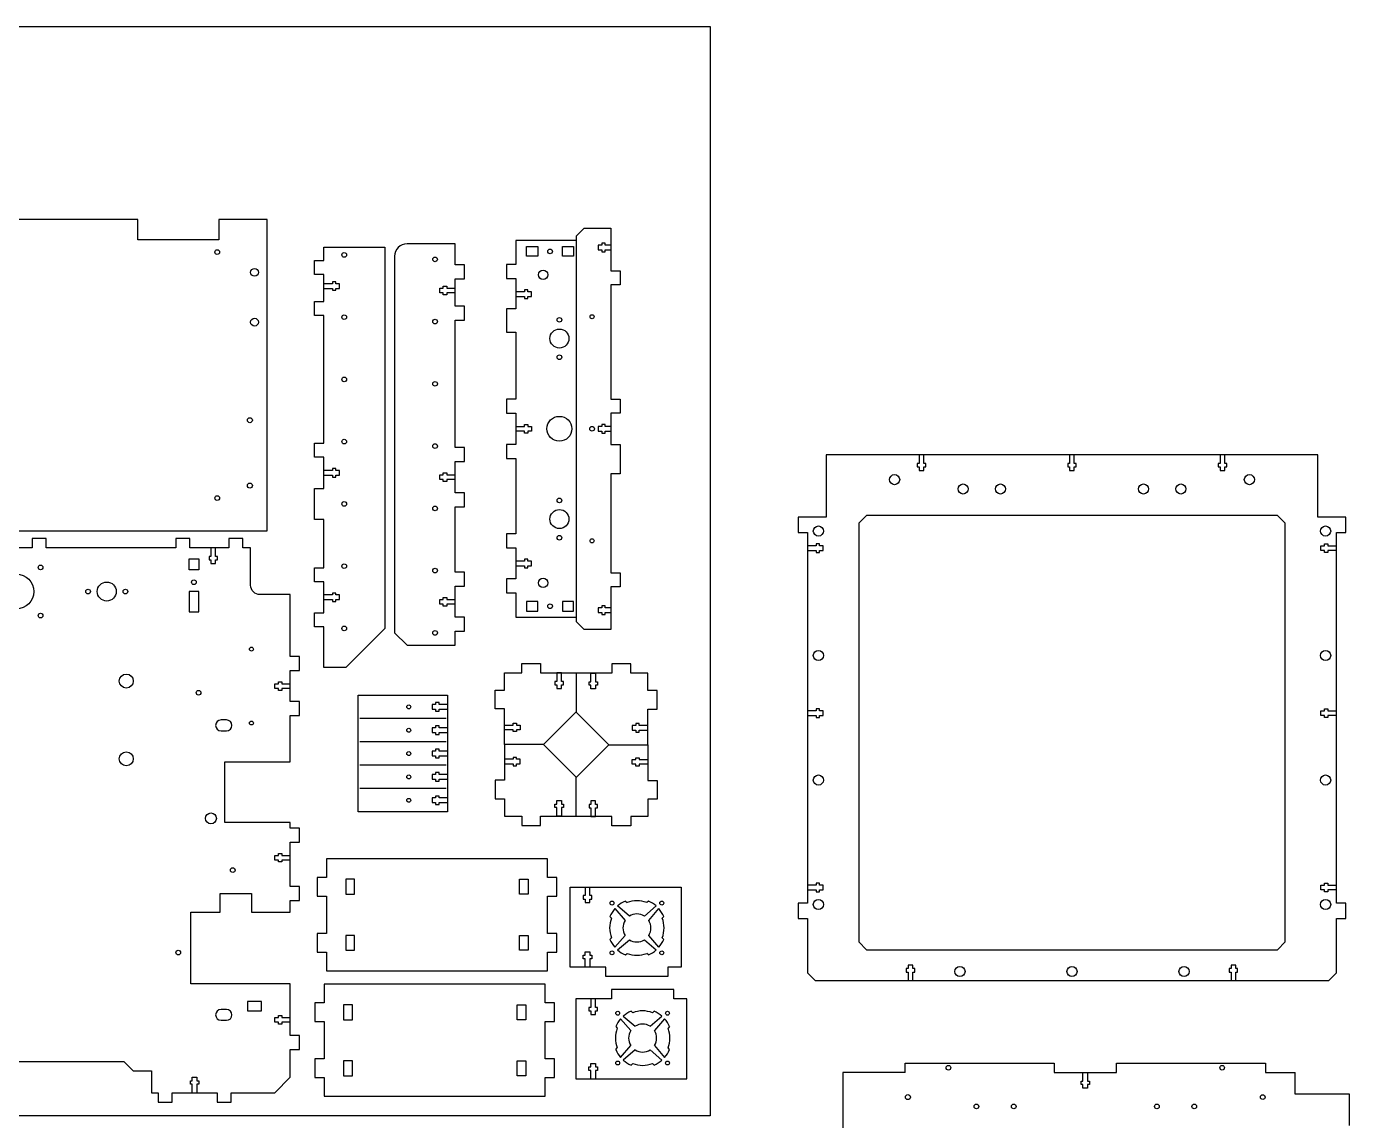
# Model space of a CAD drawing. Extents: x 0 to 1434, y 0 to 2170.
# Drawn here: x 561 to 1411, y 1467 to 2170 of the extents above; entities that cross this region are included whole.
import ezdxf

# ---------------------------------------------------------------- set-up
doc = ezdxf.new("R2010")
doc.units = 0
doc.header["$MEASUREMENT"] = 0
doc.layers.get('0').update_dxf_attribs({"linetype": 'CONTINUOUS'})

msp = doc.modelspace()

# ---------------------------------------------------------------- linework, layer by layer
at = {"color": 1, "linetype": 'Continuous', "lineweight": 25}
for p, q in [((1100.49, 1855.82), (1095.49, 1850.82)), ((1364.49, 1855.82), (1100.49, 1855.82)), ((1369.49, 1850.82), (1364.49, 1855.82)), ((1095.49, 1850.82), (1095.49, 1581.82)), ((1369.49, 1581.82), (1369.49, 1850.82)), ((1095.49, 1581.82), (1100.49, 1576.82)), ((1364.49, 1576.82), (1369.49, 1581.82)), ((1100.49, 1576.82), (1364.49, 1576.82))]:
    msp.add_line(p, q, dxfattribs=at)
for p, q in [((945.45, 1608.06), (946.55, 1607.11)), ((960.25, 1608.06), (959.16, 1607.11)), ((938.74, 1603.2), (945.26, 1595.61)), ((948.02, 1598.37), (940.43, 1604.9)), ((965.27, 1604.9), (957.69, 1598.37)), ((960.45, 1595.61), (966.97, 1603.2)), ((935.57, 1598.18), (936.53, 1597.09)), ((970.14, 1598.18), (969.18, 1597.09)), ((935.57, 1583.38), (936.53, 1584.47)), ((945.26, 1585.95), (938.74, 1578.36)), ((940.44, 1576.67), (948.02, 1583.19)), ((957.69, 1583.19), (965.27, 1576.67)), ((966.97, 1578.37), (960.45, 1585.95)), ((970.14, 1583.38), (969.18, 1584.47)), ((945.45, 1573.5), (946.55, 1574.46)), ((960.25, 1573.5), (959.16, 1574.46)), ((948.94, 1524.83), (942.42, 1532.42)), ((944.12, 1534.12), (951.7, 1527.59)), ((949.13, 1537.28), (950.22, 1536.32)), ((961.36, 1527.59), (968.95, 1534.11)), ((963.93, 1537.28), (962.84, 1536.32)), ((970.65, 1532.41), (964.12, 1524.83)), ((939.25, 1527.4), (940.21, 1526.31)), ((973.81, 1527.4), (972.86, 1526.31)), ((939.25, 1512.6), (940.21, 1513.69)), ((942.41, 1507.58), (948.94, 1515.17)), ((964.12, 1515.17), (970.64, 1507.58)), ((973.81, 1512.6), (972.86, 1513.69)), ((951.7, 1512.41), (944.11, 1505.89)), ((968.95, 1505.88), (961.36, 1512.41)), ((949.13, 1502.72), (950.22, 1503.67)), ((963.93, 1502.72), (962.84, 1503.67))]:
    msp.add_line(p, q)
at = {"color": 1}
for p, q in [((1125.26, 1497.9), (1085.26, 1497.9)), ((1085.26, 1497.9), (1085.26, 1453.9)), ((1125.26, 1497.9), (1125.26, 1504)), ((1125.26, 1504), (1220.96, 1504)), ((1220.96, 1504), (1220.96, 1497.9)), ((1220.96, 1497.9), (1261.16, 1497.9)), ((1261.16, 1497.9), (1261.16, 1504)), ((1261.16, 1504), (1356.86, 1504)), ((1356.86, 1504), (1356.86, 1497.9)), ((1356.86, 1497.9), (1375.86, 1497.9)), ((1375.86, 1483.9), (1375.86, 1497.9)), ((1410.86, 1483.9), (1375.86, 1483.9)), ((1410.86, 1463.9), (1410.86, 1483.9))]:
    msp.add_line(p, q, dxfattribs=at)
for points in [[(0, 2170), (1000, 2170), (1000, 1470), (0, 1470)], [(790.77, 2028.23), (790.77, 1783.23), (765.77, 1758.23), (751.77, 1758.23), (751.77, 1784.23), (745.77, 1784.23), (745.77, 1793.23), (751.77, 1793.23), (751.77, 1813.23), (745.77, 1813.23), (745.77, 1822.23), (751.77, 1822.23), (751.77, 1853.23), (745.77, 1853.23), (745.77, 1873.23), (751.77, 1873.23), (751.77, 1893.23), (745.77, 1893.23), (745.77, 1902.23), (751.77, 1902.23), (751.77, 1984.23), (745.77, 1984.23), (745.77, 1993.23), (751.77, 1993.23), (751.77, 2010.73), (745.77, 2010.73), (745.77, 2019.73), (751.77, 2019.73), (751.77, 2028.23)]]:
    msp.add_lwpolyline(points, close=True, dxfattribs=at)
for points in [[(381.14, 1980.01), (385.14, 1980.01), (385.14, 1912.01), (381.14, 1912.01), (381.14, 1880.01), (385.14, 1880.01), (385.14, 1846.01), (715.14, 1846.01), (715.14, 2046.01), (684.14, 2046.01), (684.14, 2033.01), (632.14, 2033.01), (632.14, 2046.01), (489.33, 2046.01), (489.33, 2033.01), (437.33, 2033.01), (437.33, 2046.01), (385.14, 2046.01), (385.14, 2012.01), (381.14, 2012.01)], [(914.05, 2032.5), (875.05, 2032.5), (875.05, 2017), (869.05, 2017), (869.05, 2008), (875.05, 2008), (875.05, 1988.5), (869.05, 1988.5), (869.05, 1973.5), (875.05, 1973.5), (875.05, 1930.5), (869.05, 1930.5), (869.05, 1921.5), (875.05, 1921.5), (875.05, 1901.5), (869.05, 1901.5), (869.05, 1892.5), (875.05, 1892.5), (875.05, 1844), (869.05, 1844), (869.05, 1835), (875.05, 1835), (875.05, 1815), (869.05, 1815), (869.05, 1806), (875.05, 1806), (875.05, 1790.5), (914.05, 1790.5)], [(914.05, 1787.5), (914.05, 2035.5), (919.05, 2040.5), (936.05, 2040.5), (936.05, 2013), (942.05, 2013), (942.05, 2004), (936.05, 2004), (936.05, 1930.5), (942.05, 1930.5), (942.05, 1921.5), (936.05, 1921.5), (936.05, 1901.5), (942.05, 1901.5), (942.05, 1882.5), (936.05, 1882.5), (936.05, 1819), (942.05, 1819), (942.05, 1810), (936.05, 1810), (936.05, 1782.5), (919.05, 1782.5)], [(882, 2022.4), (882, 2028.6), (889.1, 2028.6), (889.1, 2022.4)], [(905, 2022.4), (905, 2028.6), (912.1, 2028.6), (912.1, 2022.4)], [(885.05, 1996.5), (885.05, 1999.5), (882.75, 1999.5), (882.75, 2000.75), (880.55, 2000.75), (880.55, 1999.5), (875.05, 1999.5), (875.05, 1996.5), (880.55, 1996.5), (880.55, 1995.25), (882.75, 1995.25), (882.75, 1996.5)], [(665.03, 1827.99), (671.23, 1827.99), (671.23, 1820.89), (665.03, 1820.89)], [(885.05, 1826.5), (882.75, 1826.5), (882.75, 1827.75), (880.55, 1827.75), (880.55, 1826.5), (875.05, 1826.5), (875.05, 1823.5), (880.55, 1823.5), (880.55, 1822.25), (882.75, 1822.25), (882.75, 1823.5), (885.05, 1823.5)], [(671.23, 1806.99), (665.03, 1806.99), (665.03, 1793.89), (671.23, 1793.89)], [(882, 1800.6), (882, 1794.4), (889.1, 1794.4), (889.1, 1800.6)], [(905, 1800.6), (905, 1794.4), (912.1, 1794.4), (912.1, 1800.6)], [(890.86, 1760.65), (890.86, 1754.65), (913.86, 1754.65), (913.86, 1729.65), (892.86, 1708.65), (867.86, 1708.65), (867.86, 1731.65), (861.86, 1731.65), (861.86, 1743.65), (867.86, 1743.65), (867.86, 1754.65), (878.86, 1754.65), (878.86, 1760.65)], [(936.86, 1760.43), (936.86, 1754.43), (913.86, 1754.43), (913.86, 1729.43), (934.86, 1708.43), (959.86, 1708.43), (959.86, 1731.43), (965.86, 1731.43), (965.86, 1743.43), (959.86, 1743.43), (959.86, 1754.43), (948.86, 1754.43), (948.86, 1760.43)], [(901.36, 1744.65), (904.36, 1744.65), (904.36, 1746.95), (905.61, 1746.95), (905.61, 1749.15), (904.36, 1749.15), (904.36, 1754.65), (901.36, 1754.65), (901.36, 1749.15), (900.11, 1749.15), (900.11, 1746.95), (901.36, 1746.95)], [(926.36, 1744.43), (923.36, 1744.43), (923.36, 1746.73), (922.11, 1746.73), (922.11, 1748.93), (923.36, 1748.93), (923.36, 1754.43), (926.36, 1754.43), (926.36, 1748.93), (927.61, 1748.93), (927.61, 1746.73), (926.36, 1746.73)], [(773.72, 1740.31), (831.22, 1740.31), (831.22, 1665.31), (773.72, 1665.31)], [(877.86, 1721.15), (877.86, 1718.15), (875.56, 1718.15), (875.56, 1716.9), (873.36, 1716.9), (873.36, 1718.15), (867.86, 1718.15), (867.86, 1721.15), (873.36, 1721.15), (873.36, 1722.4), (875.56, 1722.4), (875.56, 1721.15)], [(949.86, 1720.93), (949.86, 1717.93), (952.16, 1717.93), (952.16, 1716.68), (954.36, 1716.68), (954.36, 1717.93), (959.86, 1717.93), (959.86, 1720.93), (954.36, 1720.93), (954.36, 1722.18), (952.16, 1722.18), (952.16, 1720.93)], [(890.86, 1656.65), (890.86, 1662.65), (913.86, 1662.65), (913.86, 1687.65), (892.86, 1708.65), (867.86, 1708.65), (867.86, 1685.65), (861.86, 1685.65), (861.86, 1673.65), (867.86, 1673.65), (867.86, 1662.65), (878.86, 1662.65), (878.86, 1656.65)], [(936.86, 1656.43), (936.86, 1662.43), (913.86, 1662.43), (913.86, 1687.43), (934.86, 1708.43), (959.86, 1708.43), (959.86, 1685.43), (965.86, 1685.43), (965.86, 1673.43), (959.86, 1673.43), (959.86, 1662.43), (948.86, 1662.43), (948.86, 1656.43)], [(877.86, 1696.15), (877.86, 1699.15), (875.56, 1699.15), (875.56, 1700.4), (873.36, 1700.4), (873.36, 1699.15), (867.86, 1699.15), (867.86, 1696.15), (873.36, 1696.15), (873.36, 1694.9), (875.56, 1694.9), (875.56, 1696.15)], [(949.86, 1695.93), (949.86, 1698.93), (952.16, 1698.93), (952.16, 1700.18), (954.36, 1700.18), (954.36, 1698.93), (959.86, 1698.93), (959.86, 1695.93), (954.36, 1695.93), (954.36, 1694.68), (952.16, 1694.68), (952.16, 1695.93)], [(901.36, 1672.65), (904.36, 1672.65), (904.36, 1670.35), (905.61, 1670.35), (905.61, 1668.15), (904.36, 1668.15), (904.36, 1662.65), (901.36, 1662.65), (901.36, 1668.15), (900.11, 1668.15), (900.11, 1670.35), (901.36, 1670.35)], [(926.36, 1672.43), (923.36, 1672.43), (923.36, 1670.13), (922.11, 1670.13), (922.11, 1667.93), (923.36, 1667.93), (923.36, 1662.43), (926.36, 1662.43), (926.36, 1667.93), (927.61, 1667.93), (927.61, 1670.13), (926.36, 1670.13)], [(895.38, 1575.24), (901.38, 1575.24), (901.38, 1587.24), (895.38, 1587.24), (895.38, 1611.24), (901.38, 1611.24), (901.38, 1623.24), (895.38, 1623.24), (895.38, 1635.24), (753.38, 1635.24), (753.38, 1623.24), (747.38, 1623.24), (747.38, 1611.24), (753.38, 1611.24), (753.38, 1587.24), (747.38, 1587.24), (747.38, 1575.24), (753.38, 1575.24), (753.38, 1563.24), (895.38, 1563.24)], [(771.38, 1622.04), (765.78, 1622.04), (765.78, 1612.44), (771.38, 1612.44)], [(877.38, 1622.04), (882.98, 1622.04), (882.98, 1612.44), (877.38, 1612.44)], [(981.35, 1565.53), (972.85, 1565.53), (972.85, 1559.53), (932.85, 1559.53), (932.85, 1565.53), (910, 1565.53), (910, 1617.03), (981.35, 1617.03)], [(771.38, 1586.04), (765.78, 1586.04), (765.78, 1576.44), (771.38, 1576.44)], [(877.38, 1586.04), (882.98, 1586.04), (882.98, 1576.44), (877.38, 1576.44)], [(893.98, 1494.63), (899.98, 1494.63), (899.98, 1506.63), (893.98, 1506.63), (893.98, 1530.63), (899.98, 1530.63), (899.98, 1542.63), (893.98, 1542.63), (893.98, 1554.63), (751.98, 1554.63), (751.98, 1542.63), (745.98, 1542.63), (745.98, 1530.63), (751.98, 1530.63), (751.98, 1506.63), (745.98, 1506.63), (745.98, 1494.63), (751.98, 1494.63), (751.98, 1482.63), (893.98, 1482.63)], [(985.03, 1545.25), (976.53, 1545.25), (976.53, 1551.25), (936.53, 1551.25), (936.53, 1545.25), (913.68, 1545.25), (913.68, 1493.75), (985.03, 1493.75)], [(711.63, 1537.44), (711.63, 1543.44), (702.63, 1543.44), (702.63, 1537.44)], [(769.98, 1541.43), (764.38, 1541.43), (764.38, 1531.83), (769.98, 1531.83)], [(875.98, 1541.43), (881.58, 1541.43), (881.58, 1531.83), (875.98, 1531.83)], [(769.98, 1505.43), (764.38, 1505.43), (764.38, 1495.83), (769.98, 1495.83)], [(875.98, 1505.43), (881.58, 1505.43), (881.58, 1495.83), (875.98, 1495.83)]]:
    msp.add_lwpolyline(points, close=True)
msp.add_lwpolyline([(836.16, 1772.38), (836.16, 1781.38), (842.16, 1781.38), (842.16, 1790.38), (836.16, 1790.38), (836.16, 1810.38), (842.16, 1810.38), (842.16, 1819.38), (836.16, 1819.38), (836.16, 1861.38), (842.16, 1861.38), (842.16, 1870.38), (836.16, 1870.38), (836.16, 1890.38), (842.16, 1890.38), (842.16, 1899.38), (836.16, 1899.38), (836.16, 1981.38), (842.16, 1981.38), (842.16, 1990.38), (836.16, 1990.38), (836.16, 2007.88), (842.16, 2007.88), (842.16, 2016.88), (836.16, 2016.88), (836.16, 2030.38), (805.16, 2030.38, 0.414214), (797.16, 2022.38), (797.16, 1780.38), (805.16, 1772.38)], format="xyb", close=True)
for points in [[(936.05, 2029.5), (932.55, 2029.5), (932.55, 2030.75), (930.35, 2030.75), (930.35, 2029.5), (928.05, 2029.5), (928.05, 2026.5), (930.35, 2026.5), (930.35, 2025.25), (932.55, 2025.25), (932.55, 2026.5), (936.05, 2026.5)], [(836.16, 1998.88), (830.66, 1998.88), (830.66, 1997.63), (828.46, 1997.63), (828.46, 1998.88), (826.16, 1998.88), (826.16, 2001.88), (828.46, 2001.88), (828.46, 2003.13), (830.66, 2003.13), (830.66, 2001.88), (836.16, 2001.88)], [(875.05, 1913), (880.55, 1913), (880.55, 1914.25), (882.75, 1914.25), (882.75, 1913), (885.05, 1913), (885.05, 1910), (882.75, 1910), (882.75, 1908.75), (880.55, 1908.75), (880.55, 1910), (875.05, 1910)], [(936.05, 1913), (932.55, 1913), (932.55, 1914.25), (930.35, 1914.25), (930.35, 1913), (928.05, 1913), (928.05, 1910), (930.35, 1910), (930.35, 1908.75), (932.55, 1908.75), (932.55, 1910), (936.05, 1910)], [(836.16, 1878.88), (830.66, 1878.88), (830.66, 1877.63), (828.46, 1877.63), (828.46, 1878.88), (826.16, 1878.88), (826.16, 1881.88), (828.46, 1881.88), (828.46, 1883.13), (830.66, 1883.13), (830.66, 1881.88), (836.16, 1881.88)], [(679.13, 1834.94), (679.13, 1829.44), (677.88, 1829.44), (677.88, 1827.24), (679.13, 1827.24), (679.13, 1824.94), (682.13, 1824.94), (682.13, 1827.24), (683.38, 1827.24), (683.38, 1829.44), (682.13, 1829.44), (682.13, 1834.94)], [(836.16, 1798.88), (830.66, 1798.88), (830.66, 1797.63), (828.46, 1797.63), (828.46, 1798.88), (826.16, 1798.88), (826.16, 1801.88), (828.46, 1801.88), (828.46, 1803.13), (830.66, 1803.13), (830.66, 1801.88), (836.16, 1801.88)], [(936.05, 1796.5), (932.55, 1796.5), (932.55, 1797.75), (930.35, 1797.75), (930.35, 1796.5), (928.05, 1796.5), (928.05, 1793.5), (930.35, 1793.5), (930.35, 1792.25), (932.55, 1792.25), (932.55, 1793.5), (936.05, 1793.5)], [(730.13, 1744.69), (724.63, 1744.69), (724.63, 1743.44), (722.43, 1743.44), (722.43, 1744.69), (720.13, 1744.69), (720.13, 1747.69), (722.43, 1747.69), (722.43, 1748.94), (724.63, 1748.94), (724.63, 1747.69), (730.13, 1747.69)], [(831.22, 1734.31), (825.72, 1734.31), (825.72, 1735.56), (823.52, 1735.56), (823.52, 1734.31), (821.22, 1734.31), (821.22, 1731.31), (823.52, 1731.31), (823.52, 1730.06), (825.72, 1730.06), (825.72, 1731.31), (831.22, 1731.31)], [(830.22, 1725.31), (774.72, 1725.31), (774.72, 1725.31)], [(831.22, 1719.31), (825.72, 1719.31), (825.72, 1720.56), (823.52, 1720.56), (823.52, 1719.31), (821.22, 1719.31), (821.22, 1716.31), (823.52, 1716.31), (823.52, 1715.06), (825.72, 1715.06), (825.72, 1716.31), (831.22, 1716.31)], [(830.22, 1710.31), (774.72, 1710.31), (774.72, 1710.31)], [(831.22, 1704.31), (825.72, 1704.31), (825.72, 1705.56), (823.52, 1705.56), (823.52, 1704.31), (821.22, 1704.31), (821.22, 1701.31), (823.52, 1701.31), (823.52, 1700.06), (825.72, 1700.06), (825.72, 1701.31), (831.22, 1701.31)], [(830.22, 1695.31), (774.72, 1695.31), (774.72, 1695.31)], [(831.22, 1689.31), (825.72, 1689.31), (825.72, 1690.56), (823.52, 1690.56), (823.52, 1689.31), (821.22, 1689.31), (821.22, 1686.31), (823.52, 1686.31), (823.52, 1685.06), (825.72, 1685.06), (825.72, 1686.31), (831.22, 1686.31)], [(830.22, 1680.31), (774.72, 1680.31), (774.72, 1680.31)], [(831.22, 1674.31), (825.72, 1674.31), (825.72, 1675.56), (823.52, 1675.56), (823.52, 1674.31), (821.22, 1674.31), (821.22, 1671.31), (823.52, 1671.31), (823.52, 1670.06), (825.72, 1670.06), (825.72, 1671.31), (831.22, 1671.31)], [(730.13, 1634.44), (724.63, 1634.44), (724.63, 1633.19), (722.43, 1633.19), (722.43, 1634.44), (720.13, 1634.44), (720.13, 1637.44), (722.43, 1637.44), (722.43, 1638.69), (724.63, 1638.69), (724.63, 1637.44), (730.13, 1637.44)], [(919.6, 1617.03), (919.6, 1611.53), (918.35, 1611.53), (918.35, 1609.33), (919.6, 1609.33), (919.6, 1607.03), (922.6, 1607.03), (922.6, 1609.33), (923.85, 1609.33), (923.85, 1611.53), (922.6, 1611.53), (922.6, 1617.03)], [(919.6, 1565.53), (919.6, 1571.03), (918.35, 1571.03), (918.35, 1573.23), (919.6, 1573.23), (919.6, 1575.53), (922.6, 1575.53), (922.6, 1573.23), (923.85, 1573.23), (923.85, 1571.03), (922.6, 1571.03), (922.6, 1565.53)], [(923.28, 1545.25), (923.28, 1539.75), (922.03, 1539.75), (922.03, 1537.55), (923.28, 1537.55), (923.28, 1535.25), (926.28, 1535.25), (926.28, 1537.55), (927.53, 1537.55), (927.53, 1539.75), (926.28, 1539.75), (926.28, 1545.25)], [(730.13, 1530.19), (724.63, 1530.19), (724.63, 1528.94), (722.43, 1528.94), (722.43, 1530.19), (720.13, 1530.19), (720.13, 1533.19), (722.43, 1533.19), (722.43, 1534.44), (724.63, 1534.44), (724.63, 1533.19), (730.13, 1533.19)], [(510.13, 1504.94), (623.13, 1504.94), (629.13, 1498.94), (640.86, 1498.94), (640.86, 1484.94)], [(923.28, 1493.75), (923.28, 1499.25), (922.03, 1499.25), (922.03, 1501.45), (923.28, 1501.45), (923.28, 1503.75), (926.28, 1503.75), (926.28, 1501.45), (927.53, 1501.45), (927.53, 1499.25), (926.28, 1499.25), (926.28, 1493.75)], [(667.13, 1484.94), (667.13, 1490.44), (665.88, 1490.44), (665.88, 1492.64), (667.13, 1492.64), (667.13, 1494.94), (670.13, 1494.94), (670.13, 1492.64), (671.38, 1492.64), (671.38, 1490.44), (670.13, 1490.44), (670.13, 1484.94)]]:
    msp.add_lwpolyline(points)
for points in [[(751.77, 2001.73), (757.27, 2001.73), (757.27, 2000.48), (759.47, 2000.48), (759.47, 2001.73), (761.77, 2001.73), (761.77, 2004.73), (759.47, 2004.73), (759.47, 2005.98), (757.27, 2005.98), (757.27, 2004.73), (751.77, 2004.73)], [(1134.27, 1894.72), (1134.27, 1889.22), (1133.02, 1889.22), (1133.02, 1887.02), (1134.27, 1887.02), (1134.27, 1884.72), (1137.27, 1884.72), (1137.27, 1887.02), (1138.52, 1887.02), (1138.52, 1889.22), (1137.27, 1889.22), (1137.27, 1894.72)], [(1230.99, 1894.72), (1230.99, 1889.22), (1229.74, 1889.22), (1229.74, 1887.02), (1230.99, 1887.02), (1230.99, 1884.72), (1233.99, 1884.72), (1233.99, 1887.02), (1235.24, 1887.02), (1235.24, 1889.22), (1233.99, 1889.22), (1233.99, 1894.72)], [(1327.71, 1894.72), (1327.71, 1889.22), (1326.46, 1889.22), (1326.46, 1887.02), (1327.71, 1887.02), (1327.71, 1884.72), (1330.71, 1884.72), (1330.71, 1887.02), (1331.96, 1887.02), (1331.96, 1889.22), (1330.71, 1889.22), (1330.71, 1894.72)], [(751.77, 1881.73), (757.27, 1881.73), (757.27, 1880.48), (759.47, 1880.48), (759.47, 1881.73), (761.77, 1881.73), (761.77, 1884.73), (759.47, 1884.73), (759.47, 1885.98), (757.27, 1885.98), (757.27, 1884.73), (751.77, 1884.73)], [(1062.59, 1833.32), (1068.09, 1833.32), (1068.09, 1832.07), (1070.29, 1832.07), (1070.29, 1833.32), (1072.59, 1833.32), (1072.59, 1836.32), (1070.29, 1836.32), (1070.29, 1837.57), (1068.09, 1837.57), (1068.09, 1836.32), (1062.59, 1836.32)], [(1402.39, 1833.32), (1396.89, 1833.32), (1396.89, 1832.07), (1394.69, 1832.07), (1394.69, 1833.32), (1392.39, 1833.32), (1392.39, 1836.32), (1394.69, 1836.32), (1394.69, 1837.57), (1396.89, 1837.57), (1396.89, 1836.32), (1402.39, 1836.32)], [(751.77, 1801.73), (757.27, 1801.73), (757.27, 1800.48), (759.47, 1800.48), (759.47, 1801.73), (761.77, 1801.73), (761.77, 1804.73), (759.47, 1804.73), (759.47, 1805.98), (757.27, 1805.98), (757.27, 1804.73), (751.77, 1804.73)], [(1062.59, 1727.32), (1068.09, 1727.32), (1068.09, 1726.07), (1070.29, 1726.07), (1070.29, 1727.32), (1072.59, 1727.32), (1072.59, 1730.32), (1070.29, 1730.32), (1070.29, 1731.57), (1068.09, 1731.57), (1068.09, 1730.32), (1062.59, 1730.32)], [(1402.39, 1727.32), (1396.89, 1727.32), (1396.89, 1726.07), (1394.69, 1726.07), (1394.69, 1727.32), (1392.39, 1727.32), (1392.39, 1730.32), (1394.69, 1730.32), (1394.69, 1731.57), (1396.89, 1731.57), (1396.89, 1730.32), (1402.39, 1730.32)], [(1062.59, 1615.32), (1068.09, 1615.32), (1068.09, 1614.07), (1070.29, 1614.07), (1070.29, 1615.32), (1072.59, 1615.32), (1072.59, 1618.32), (1070.29, 1618.32), (1070.29, 1619.57), (1068.09, 1619.57), (1068.09, 1618.32), (1062.59, 1618.32)], [(1402.39, 1615.32), (1396.89, 1615.32), (1396.89, 1614.07), (1394.69, 1614.07), (1394.69, 1615.32), (1392.39, 1615.32), (1392.39, 1618.32), (1394.69, 1618.32), (1394.69, 1619.57), (1396.89, 1619.57), (1396.89, 1618.32), (1402.39, 1618.32)], [(1130.27, 1556.93), (1130.27, 1562.43), (1131.52, 1562.43), (1131.52, 1564.63), (1130.27, 1564.63), (1130.27, 1566.93), (1127.27, 1566.93), (1127.27, 1564.63), (1126.02, 1564.63), (1126.02, 1562.43), (1127.27, 1562.43), (1127.27, 1556.93)], [(1337.71, 1556.93), (1337.71, 1562.43), (1338.96, 1562.43), (1338.96, 1564.63), (1337.71, 1564.63), (1337.71, 1566.93), (1334.71, 1566.93), (1334.71, 1564.63), (1333.46, 1564.63), (1333.46, 1562.43), (1334.71, 1562.43), (1334.71, 1556.93)], [(1242.56, 1497.9), (1242.56, 1492.4), (1243.81, 1492.4), (1243.81, 1490.2), (1242.56, 1490.2), (1242.56, 1487.9), (1239.56, 1487.9), (1239.56, 1490.2), (1238.31, 1490.2), (1238.31, 1492.4), (1239.56, 1492.4), (1239.56, 1497.9)]]:
    msp.add_lwpolyline(points, dxfattribs=at)
at = {"color": 1, "linetype": 'Continuous', "lineweight": 25}
msp.add_lwpolyline([(1408.39, 1596.92), (1408.39, 1606.72), (1402.39, 1606.72), (1402.39, 1844.92), (1408.39, 1844.92), (1408.39, 1854.72), (1402.39, 1854.72), (1390.39, 1854.72), (1390.39, 1894.72), (1074.59, 1894.72), (1074.59, 1854.72), (1062.59, 1854.72), (1056.59, 1854.72), (1056.59, 1844.92), (1062.59, 1844.92), (1062.59, 1606.72), (1056.59, 1606.72), (1056.59, 1596.92), (1062.59, 1596.92), (1062.59, 1561.86), (1067.53, 1556.92), (1397.45, 1556.92), (1402.39, 1561.86), (1402.39, 1596.92)], close=True, dxfattribs=at)
msp.add_lwpolyline([(640.86, 1484.94), (645.13, 1484.94), (645.13, 1478.94), (654.13, 1478.94), (654.13, 1484.94), (683.13, 1484.94), (683.13, 1478.94), (692.13, 1478.94), (692.13, 1484.94), (720.13, 1484.94), (730.13, 1494.94), (730.13, 1512.69), (736.13, 1512.69), (736.13, 1521.69), (730.13, 1521.69), (730.13, 1554.94), (666.13, 1554.94), (666.13, 1600.94), (685.13, 1600.94), (685.13, 1612.94), (705.13, 1612.94), (705.13, 1600.94), (730.13, 1600.94), (730.13, 1608.44), (736.13, 1608.44), (736.13, 1617.44), (730.13, 1617.44), (730.13, 1645.94), (736.13, 1645.94), (736.13, 1654.94), (730.13, 1654.94), (730.13, 1658.44), (688.13, 1658.44), (688.13, 1697.44), (730.13, 1697.44), (730.13, 1727.19), (736.13, 1727.19), (736.13, 1736.19), (730.13, 1736.19), (730.13, 1756.19), (736.13, 1756.19), (736.13, 1765.19), (730.13, 1765.19), (730.13, 1804.94), (710.63, 1804.94, -0.414214), (704.63, 1810.94), (704.63, 1834.94), (699.63, 1834.94), (699.63, 1840.94), (690.63, 1840.94), (690.63, 1834.94), (665.63, 1834.94), (665.63, 1840.94), (656.63, 1840.94), (656.63, 1834.94), (573.13, 1834.94), (573.13, 1840.94), (564.13, 1840.94), (564.13, 1834.94), (545.63, 1834.94)], format="xyb")
at = {"linetype": 'Continuous'}
for points in [[(689.13, 1724.44), (685.63, 1724.44, 1), (685.63, 1717.44), (689.13, 1717.44, 1)], [(689.13, 1538.44), (685.63, 1538.44, 1), (685.63, 1531.44), (689.13, 1531.44, 1)]]:
    msp.add_lwpolyline(points, format="xyb", close=True, dxfattribs=at)
for centre, radius in [((683.14, 2025.01), 1.5), ((897.05, 2025.5), 1.5), ((903.05, 1981.5), 1.5), ((903.05, 1969.5), 6.1), ((903.05, 1957.5), 1.5), ((903.05, 1911.5), 8), ((924.05, 1911.5), 1.5), ((683.14, 1867.01), 1.5), ((903.05, 1865.5), 1.5), ((903.05, 1853.5), 6.1), ((903.05, 1841.5), 1.5), ((569.6, 1822.47), 1.5), ((554.13, 1806.94), 11.1), ((612.13, 1806.94), 6.1), ((668.13, 1812.94), 1.5), ((600.13, 1806.94), 1.5), ((624.13, 1806.94), 1.5), ((897.05, 1797.5), 1.5), ((569.6, 1791.47), 1.5), ((705.13, 1769.94), 1.25), ((624.73, 1749.44), 4.5), ((671.13, 1741.94), 1.5), ((806.22, 1732.81), 1.25), ((705.13, 1722.44), 1.25), ((806.22, 1717.81), 1.25), ((624.73, 1699.44), 4.5), ((806.22, 1702.81), 1.25), ((806.22, 1687.81), 1.25), ((806.22, 1672.81), 1.25), ((679.13, 1661.19), 3.5), ((693.13, 1627.94), 1.5), ((658.13, 1574.94), 1.5)]:
    msp.add_circle(centre, radius)
at = {"color": 1, "linetype": 'Continuous'}
for centre in [(764.77, 2023.23), (764.77, 1983.23), (764.77, 1943.23), (764.77, 1903.23), (764.77, 1863.23), (764.77, 1823.23), (764.77, 1783.23)]:
    msp.add_circle(centre, 1.5, dxfattribs=at)
at = {"linetype": 'Continuous'}
for centre, radius in [((823.16, 2020.38), 1.5), ((707.14, 2012.01), 2.5), ((892.55, 2010.5), 3), ((707.14, 1980.01), 2.5), ((823.16, 1980.38), 1.5), ((924.05, 1983.5), 1.3), ((823.16, 1940.38), 1.5), ((704.14, 1917.01), 1.6), ((823.16, 1900.38), 1.5), ((704.14, 1875.01), 1.6), ((823.16, 1860.38), 1.5), ((924.05, 1839.5), 1.3), ((823.16, 1820.38), 1.5), ((892.55, 1812.5), 3), ((823.16, 1780.38), 1.5), ((936.85, 1606.78), 1.25), ((968.85, 1606.78), 1.25), ((936.85, 1574.78), 1.25), ((968.85, 1574.78), 1.25), ((940.53, 1536), 1.25), ((972.53, 1536), 1.25), ((940.53, 1504), 1.25), ((972.53, 1504), 1.25)]:
    msp.add_circle(centre, radius, dxfattribs=at)
at = {"color": 1, "linetype": 'Continuous', "lineweight": 25}
for centre, radius in [((1118.49, 1878.82), 3.25), ((1346.49, 1878.82), 3.25), ((1162.49, 1872.82), 3.25), ((1186.49, 1872.82), 3.25), ((1278.49, 1872.82), 3.25), ((1302.49, 1872.82), 3.25), ((1069.49, 1845.82), 3.25), ((1395.49, 1845.82), 3.25), ((1069.49, 1765.82), 3.25), ((1395.49, 1765.82), 3.25), ((1069.49, 1685.82), 3.25), ((1395.49, 1685.82), 3.25), ((1069.49, 1605.82), 3.25), ((1395.49, 1605.82), 3.25), ((1160.49, 1562.82), 3.25), ((1232.49, 1562.82), 3.25), ((1304.49, 1562.82), 3.25), ((1127.06, 1482.1), 1.61), ((1355.06, 1482.1), 1.5), ((1171.06, 1476.1), 1.5), ((1195.06, 1476.1), 1.5), ((1287.06, 1476.1), 1.51), ((1311.06, 1476.1), 1.5)]:
    msp.add_circle(centre, radius, dxfattribs=at)
at = {"color": 1}
for centre in [(1153.11, 1501), (1329.01, 1501)]:
    msp.add_circle(centre, 1.5, dxfattribs=at)
for centre, radius, start, end in [((952.85, 1590.78), 18.8, 113.18053, 131.34778), ((952.85, 1590.78), 17.5, 68.874, 111.126), ((952.85, 1590.78), 18.8, 48.6685, 66.81947), ((952.85, 1590.78), 18.8, 138.6685, 156.81947), ((952.85, 1590.78), 9, 57.52881, 122.47119), ((952.85, 1590.78), 18.8, 23.18053, 41.34778), ((952.85, 1590.78), 17.5, 158.874, 201.126), ((952.85, 1590.78), 9, 147.52881, 212.47119), ((952.85, 1590.78), 9, 327.52881, 32.47119), ((952.85, 1590.78), 17.5, 338.874, 21.126), ((952.85, 1590.78), 18.8, 203.18053, 221.34778), ((952.85, 1590.78), 9, 237.52881, 302.47119), ((952.85, 1590.78), 18.8, 318.6685, 336.81947), ((952.85, 1590.78), 18.8, 228.6685, 246.81947), ((952.85, 1590.78), 17.5, 248.874, 291.126), ((952.85, 1590.78), 18.8, 293.18053, 311.34778), ((956.53, 1520), 18.8, 138.65222, 156.81947), ((956.53, 1520), 18.8, 113.18053, 131.3315), ((956.53, 1520), 17.5, 68.874, 111.126), ((956.53, 1520), 18.8, 48.65222, 66.81947), ((956.53, 1520), 18.8, 23.18053, 41.3315), ((956.53, 1520), 17.5, 158.874, 201.126), ((956.53, 1520), 9, 147.52881, 212.47119), ((956.53, 1520), 9, 57.52881, 122.47119), ((956.53, 1520), 9, 327.52881, 32.47119), ((956.53, 1520), 17.5, 338.874, 21.126), ((956.53, 1520), 18.8, 203.18053, 221.3315), ((956.53, 1520), 18.8, 228.65222, 246.81947), ((956.53, 1520), 9, 237.52881, 302.47119), ((956.53, 1520), 18.8, 293.18053, 311.3315), ((956.53, 1520), 18.8, 318.65222, 336.81947), ((956.53, 1520), 17.5, 248.874, 291.126)]:
    msp.add_arc(centre, radius, start, end)

doc.saveas('drawing.dxf')
